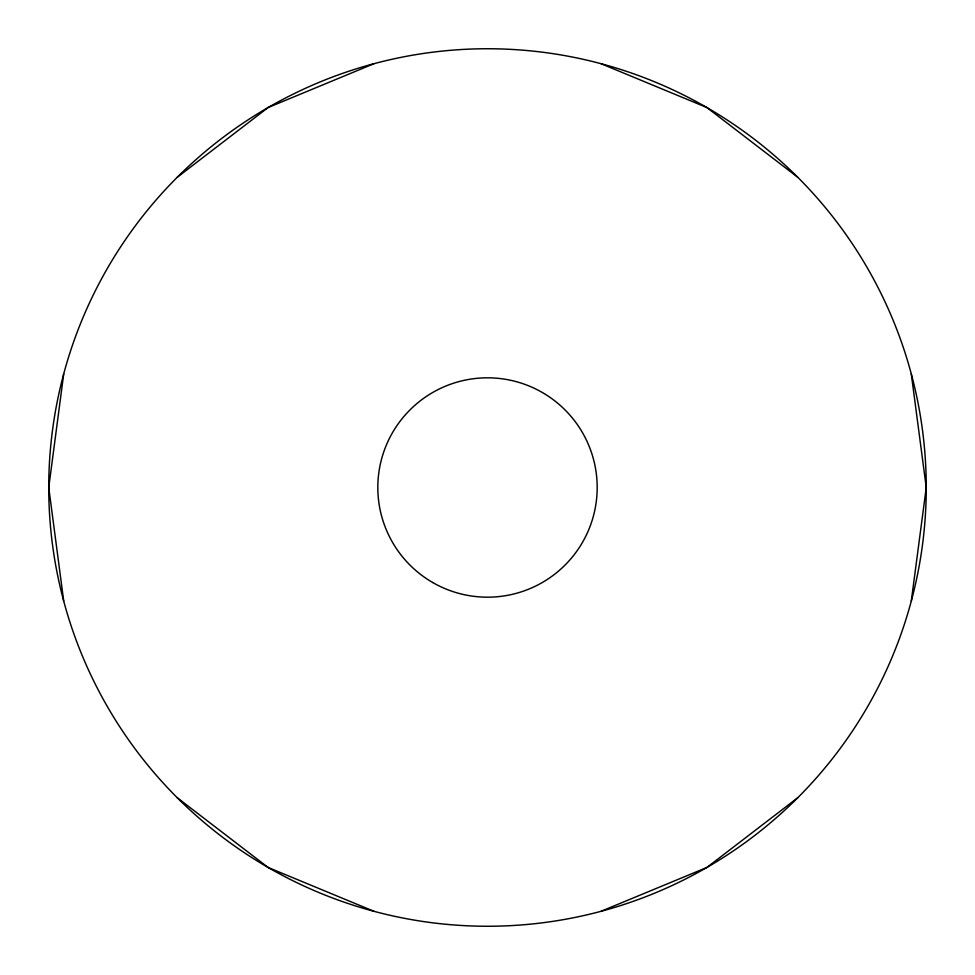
<?xml version="1.0" encoding="UTF-8"?>
<svg xmlns="http://www.w3.org/2000/svg" width="975" height="975" viewBox="0 0 975 975"><rect width="100%" height="100%" fill="white"/><g stroke="black" fill="none" stroke-linecap="round" stroke-linejoin="round"><path stroke-width="1.46" d="M63.704 373.949L48.75 487.5L63.704 601.051M911.296 601.051L926.25 487.5L911.296 373.949M177.255 177.255L268.125 107.53L373.949 63.704M797.745 797.745L706.875 867.47L601.051 911.296M601.051 63.704L706.875 107.53L797.745 177.255M373.949 911.296L268.125 867.47L177.255 797.745M268.125 867.47A438.75 438.75 0 0 0 926.25 487.5A438.75 438.75 0 0 0 268.125 107.53A438.75 438.75 0 0 0 268.125 867.47M432.656 582.489A109.688 109.688 0 0 0 597.188 487.5A109.688 109.688 0 0 0 432.656 392.511A109.688 109.688 0 0 0 432.656 582.489"/></g></svg>
